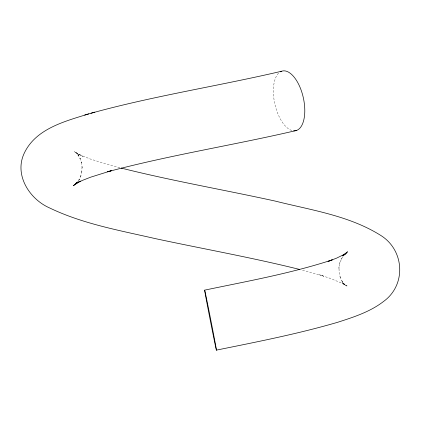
<?xml version="1.0" encoding="UTF-8"?>
<svg xmlns="http://www.w3.org/2000/svg" width="421" height="421" viewBox="0 0 421 421"><rect width="100%" height="100%" fill="white"/><g stroke="black" fill="none" stroke-linecap="round" stroke-linejoin="round"><path stroke-width="0.32" stroke-dasharray="2.1 1.58" d="M78.448 180.751L81.158 175.399L80.49 176.815L82.069 170.868L81.774 172.268L82.079 166.106L82.148 167.5L81.19 161.543L81.637 162.948L79.595 157.543L80.422 158.975L77.569 154.37L78.795 155.838L75.164 151.886L78.838 154.907L74.364 151.644L82.995 156.344L78.043 154.175L90.515 159.08L106.192 164.016L120.017 167.774M343.099 256.457L341.057 259.504L341.831 258.073L339.563 263.788L339.957 262.378L338.942 268.335L338.968 266.935L339.158 272.734L340.384 278.07L340.042 276.655L342.231 281.654L341.505 280.218L344.783 284.949L342.136 281.996L346.399 286.043L342.105 282.986L347.083 285.985L341.052 282.807L329.159 278.007L319.434 274.792L323.886 276.187L301.483 269.924M78.801 180.267L79.506 179.299L77.527 181.783M291.764 130.452A30.565 14.577 77.4 0 1 274.802 103.798A30.565 14.577 77.4 0 1 279.07 72.754"/><path stroke-width="0.63" d="M77.132 182.277L75.948 183.766L77.048 182.646M344.136 255.073L347.541 251.769L342.505 255.736M76.511 183.04L73.349 185.719L80.237 181.093L75.806 183.551L82.542 180.346L90.783 177.136L111.428 170.668L107.597 171.779C169.879 155.091 233.702 145.156 296.458 130.473M342.573 255.705L346.167 253.453L336.405 258.22L328.043 261.415L332.243 259.894C290.637 273.471 247.416 281.207 204.659 290.137M88.726 113.891C65.018 121.306 35.953 128.568 24.307 153.07C13.898 174.715 29.328 199.101 49.62 207.953C82.8 223.898 119.427 230.387 155.039 238.554C203.248 248.906 251.842 257.547 299.71 269.466M90.978 113.254C153.77 95.872 218.32 86.073 281.707 71.212M84.684 115.059L94.814 112.144M216.389 350.13A30.565 0.279 78.9 0 0 207.827 305.088A30.565 0.279 78.9 0 0 207.353 305.183A30.565 0.279 78.9 0 0 216.389 350.13C257.068 341.863 297.9 333.906 337.774 322.254C353.803 317.081 370.296 311.782 383.757 301.31C406.291 284.854 404.481 250.79 381.4 235.834C349.635 215.599 311.24 210.168 275.334 201.106C224.014 189.834 172.173 180.883 121.195 168.074M280.354 71.828A30.565 14.577 77.4 0 1 303.288 97.572A30.565 14.577 77.4 0 1 293.642 130.82"/></g></svg>
